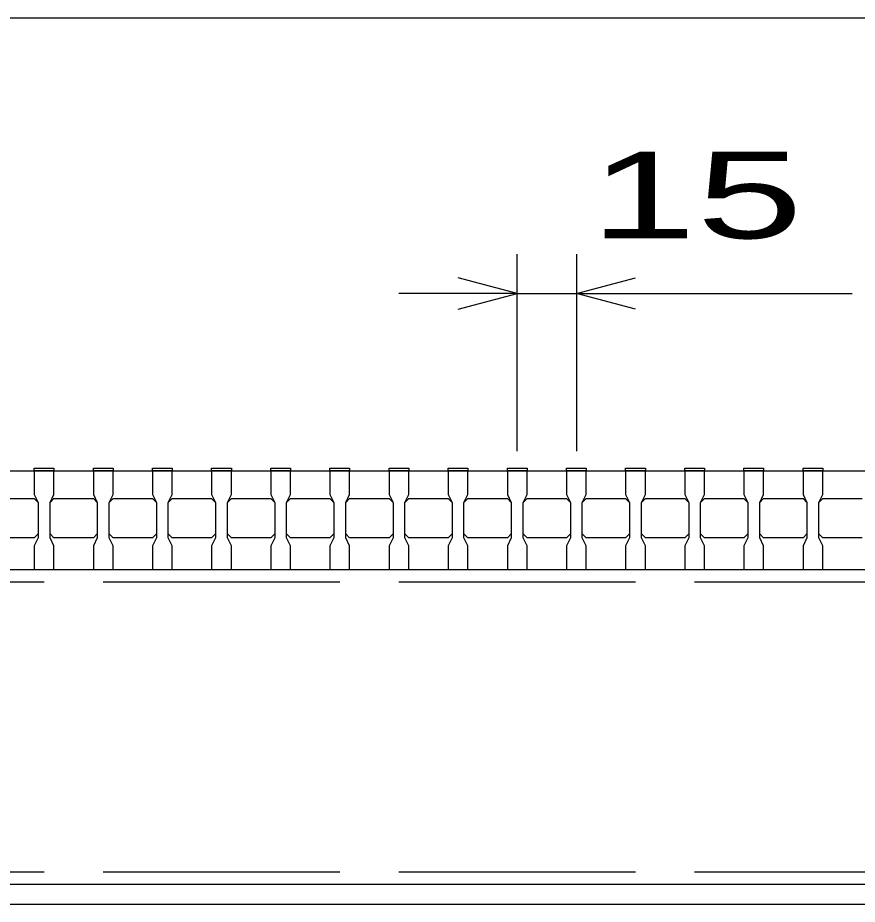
# Model space of a CAD drawing. Units: millimetres, scale not verified. Extents: x -1820 to 1731, y -1282 to 1054.
# Drawn here: x -1218.2 to -1005.3, y -650.8 to -425.8 of the extents above; entities that cross this region are included whole.
import ezdxf
from ezdxf.enums import TextEntityAlignment as Align

# ---------------------------------------------------------------- set-up
doc = ezdxf.new("R2010")
doc.units = ezdxf.units.MM
doc.header["$LTSCALE"] = 10
doc.linetypes.add('DASHED', pattern=[7.5, 6, -1.5])
doc.layers.add('16', color=3, linetype='Continuous', lineweight=25)
doc.layers.add('22', color=4, linetype='Continuous', lineweight=25)
doc.styles.add('ベクトル', font='')
doc.styles.get('ベクトル').set_extended_font_data('ベクトル')

msp = doc.modelspace()

# ---------------------------------------------------------------- linework, layer by layer
at = {"layer": '16'}
for p, q in [((-1424.01, -540.8), (-429.01, -540.8)), ((-1214.01, -540.8), (-1214.01, -540.1)), ((-1214.01, -540.1), (-1209.01, -540.1)), ((-1214.01, -540.8), (-1214.01, -546.8)), ((-1209.01, -540.8), (-1214.01, -540.8)), ((-1209.01, -540.1), (-1209.01, -540.8)), ((-1209.01, -546.8), (-1209.01, -540.8)), ((-1199.01, -540.8), (-1199.01, -540.1)), ((-1199.01, -540.1), (-1194.01, -540.1)), ((-1199.01, -540.8), (-1199.01, -546.8)), ((-1194.01, -540.8), (-1199.01, -540.8)), ((-1194.01, -540.1), (-1194.01, -540.8)), ((-1194.01, -546.8), (-1194.01, -540.8)), ((-1184.01, -540.8), (-1184.01, -540.1)), ((-1184.01, -540.1), (-1179.01, -540.1)), ((-1184.01, -540.8), (-1184.01, -546.8)), ((-1179.01, -540.8), (-1184.01, -540.8)), ((-1179.01, -540.1), (-1179.01, -540.8)), ((-1179.01, -546.8), (-1179.01, -540.8)), ((-1169.01, -540.8), (-1169.01, -540.1)), ((-1169.01, -540.1), (-1164.01, -540.1)), ((-1169.01, -540.8), (-1169.01, -546.8)), ((-1164.01, -540.8), (-1169.01, -540.8)), ((-1164.01, -540.1), (-1164.01, -540.8)), ((-1164.01, -546.8), (-1164.01, -540.8)), ((-1154.01, -540.8), (-1154.01, -540.1)), ((-1154.01, -540.1), (-1149.01, -540.1)), ((-1154.01, -540.8), (-1154.01, -546.8)), ((-1149.01, -540.8), (-1154.01, -540.8)), ((-1149.01, -540.1), (-1149.01, -540.8)), ((-1149.01, -546.8), (-1149.01, -540.8)), ((-1139.01, -540.8), (-1139.01, -540.1)), ((-1139.01, -540.1), (-1134.01, -540.1)), ((-1139.01, -540.8), (-1139.01, -546.8)), ((-1134.01, -540.8), (-1139.01, -540.8)), ((-1134.01, -540.1), (-1134.01, -540.8)), ((-1134.01, -546.8), (-1134.01, -540.8)), ((-1124.01, -540.8), (-1124.01, -540.1)), ((-1124.01, -540.1), (-1119.01, -540.1)), ((-1124.01, -540.8), (-1124.01, -546.8)), ((-1119.01, -540.8), (-1124.01, -540.8)), ((-1119.01, -540.1), (-1119.01, -540.8)), ((-1119.01, -546.8), (-1119.01, -540.8)), ((-1109.01, -540.8), (-1109.01, -540.1)), ((-1109.01, -540.1), (-1104.01, -540.1)), ((-1109.01, -540.8), (-1109.01, -546.8)), ((-1104.01, -540.8), (-1109.01, -540.8)), ((-1104.01, -540.1), (-1104.01, -540.8)), ((-1104.01, -546.8), (-1104.01, -540.8)), ((-1094.01, -540.8), (-1094.01, -540.1)), ((-1094.01, -540.1), (-1089.01, -540.1)), ((-1094.01, -540.8), (-1094.01, -546.8)), ((-1089.01, -540.8), (-1094.01, -540.8)), ((-1089.01, -540.1), (-1089.01, -540.8)), ((-1089.01, -546.8), (-1089.01, -540.8)), ((-1079.01, -540.8), (-1079.01, -540.1)), ((-1079.01, -540.1), (-1074.01, -540.1)), ((-1079.01, -540.8), (-1079.01, -546.8)), ((-1074.01, -540.8), (-1079.01, -540.8)), ((-1074.01, -540.1), (-1074.01, -540.8)), ((-1074.01, -546.8), (-1074.01, -540.8)), ((-1064.01, -540.8), (-1064.01, -540.1)), ((-1064.01, -540.1), (-1059.01, -540.1)), ((-1064.01, -540.8), (-1064.01, -546.8)), ((-1059.01, -540.8), (-1064.01, -540.8)), ((-1059.01, -540.1), (-1059.01, -540.8)), ((-1059.01, -546.8), (-1059.01, -540.8)), ((-1049.01, -540.8), (-1049.01, -540.1)), ((-1049.01, -540.1), (-1044.01, -540.1)), ((-1049.01, -540.8), (-1049.01, -546.8)), ((-1044.01, -540.8), (-1049.01, -540.8)), ((-1044.01, -540.1), (-1044.01, -540.8)), ((-1044.01, -546.8), (-1044.01, -540.8)), ((-1034.01, -540.8), (-1034.01, -540.1)), ((-1034.01, -540.1), (-1029.01, -540.1)), ((-1034.01, -540.8), (-1034.01, -546.8)), ((-1029.01, -540.8), (-1034.01, -540.8)), ((-1029.01, -540.1), (-1029.01, -540.8)), ((-1029.01, -546.8), (-1029.01, -540.8)), ((-1019.01, -540.8), (-1019.01, -540.1)), ((-1019.01, -540.1), (-1014.01, -540.1)), ((-1019.01, -540.8), (-1019.01, -546.8)), ((-1014.01, -540.8), (-1019.01, -540.8)), ((-1014.01, -540.1), (-1014.01, -540.8)), ((-1014.01, -546.8), (-1014.01, -540.8)), ((-1224.01, -547.8), (-1214.01, -547.8)), ((-1214.01, -546.8), (-1213.01, -548.8)), ((-1214.01, -547.8), (-1213.01, -548.8)), ((-1213.01, -548.8), (-1213.01, -557.8)), ((-1210.01, -548.8), (-1209.01, -546.8)), ((-1210.01, -548.8), (-1209.01, -547.8)), ((-1210.01, -557.8), (-1210.01, -548.8)), ((-1209.01, -547.8), (-1199.01, -547.8)), ((-1199.01, -546.8), (-1198.01, -548.8)), ((-1199.01, -547.8), (-1198.01, -548.8)), ((-1198.01, -548.8), (-1198.01, -557.8)), ((-1195.01, -548.8), (-1194.01, -546.8)), ((-1195.01, -548.8), (-1194.01, -547.8)), ((-1195.01, -557.8), (-1195.01, -548.8)), ((-1194.01, -547.8), (-1184.01, -547.8)), ((-1184.01, -546.8), (-1183.01, -548.8)), ((-1184.01, -547.8), (-1183.01, -548.8)), ((-1183.01, -548.8), (-1183.01, -557.8)), ((-1180.01, -548.8), (-1179.01, -546.8)), ((-1180.01, -548.8), (-1179.01, -547.8)), ((-1180.01, -557.8), (-1180.01, -548.8)), ((-1179.01, -547.8), (-1169.01, -547.8)), ((-1169.01, -546.8), (-1168.01, -548.8)), ((-1169.01, -547.8), (-1168.01, -548.8)), ((-1168.01, -548.8), (-1168.01, -557.8)), ((-1165.01, -548.8), (-1164.01, -546.8)), ((-1165.01, -548.8), (-1164.01, -547.8)), ((-1165.01, -557.8), (-1165.01, -548.8)), ((-1164.01, -547.8), (-1154.01, -547.8)), ((-1154.01, -546.8), (-1153.01, -548.8)), ((-1154.01, -547.8), (-1153.01, -548.8)), ((-1153.01, -548.8), (-1153.01, -557.8)), ((-1150.01, -548.8), (-1149.01, -546.8)), ((-1150.01, -548.8), (-1149.01, -547.8)), ((-1150.01, -557.8), (-1150.01, -548.8)), ((-1149.01, -547.8), (-1139.01, -547.8)), ((-1139.01, -546.8), (-1138.01, -548.8)), ((-1139.01, -547.8), (-1138.01, -548.8)), ((-1138.01, -548.8), (-1138.01, -557.8)), ((-1135.01, -548.8), (-1134.01, -546.8)), ((-1135.01, -548.8), (-1134.01, -547.8)), ((-1135.01, -557.8), (-1135.01, -548.8)), ((-1134.01, -547.8), (-1124.01, -547.8)), ((-1124.01, -546.8), (-1123.01, -548.8)), ((-1124.01, -547.8), (-1123.01, -548.8)), ((-1123.01, -548.8), (-1123.01, -557.8)), ((-1120.01, -548.8), (-1119.01, -546.8)), ((-1120.01, -548.8), (-1119.01, -547.8)), ((-1120.01, -557.8), (-1120.01, -548.8)), ((-1119.01, -547.8), (-1109.01, -547.8)), ((-1109.01, -546.8), (-1108.01, -548.8)), ((-1109.01, -547.8), (-1108.01, -548.8)), ((-1108.01, -548.8), (-1108.01, -557.8)), ((-1105.01, -548.8), (-1104.01, -546.8)), ((-1105.01, -548.8), (-1104.01, -547.8)), ((-1105.01, -557.8), (-1105.01, -548.8)), ((-1104.01, -547.8), (-1094.01, -547.8)), ((-1094.01, -546.8), (-1093.01, -548.8)), ((-1094.01, -547.8), (-1093.01, -548.8)), ((-1093.01, -548.8), (-1093.01, -557.8)), ((-1090.01, -548.8), (-1089.01, -546.8)), ((-1090.01, -548.8), (-1089.01, -547.8)), ((-1090.01, -557.8), (-1090.01, -548.8)), ((-1089.01, -547.8), (-1079.01, -547.8)), ((-1079.01, -546.8), (-1078.01, -548.8)), ((-1079.01, -547.8), (-1078.01, -548.8)), ((-1078.01, -548.8), (-1078.01, -557.8)), ((-1075.01, -548.8), (-1074.01, -546.8)), ((-1075.01, -548.8), (-1074.01, -547.8)), ((-1075.01, -557.8), (-1075.01, -548.8)), ((-1074.01, -547.8), (-1064.01, -547.8)), ((-1064.01, -546.8), (-1063.01, -548.8)), ((-1064.01, -547.8), (-1063.01, -548.8)), ((-1063.01, -548.8), (-1063.01, -557.8)), ((-1060.01, -548.8), (-1059.01, -546.8)), ((-1060.01, -548.8), (-1059.01, -547.8)), ((-1060.01, -557.8), (-1060.01, -548.8)), ((-1059.01, -547.8), (-1049.01, -547.8)), ((-1049.01, -546.8), (-1048.01, -548.8)), ((-1049.01, -547.8), (-1048.01, -548.8)), ((-1048.01, -548.8), (-1048.01, -557.8)), ((-1045.01, -548.8), (-1044.01, -546.8)), ((-1045.01, -548.8), (-1044.01, -547.8)), ((-1045.01, -557.8), (-1045.01, -548.8)), ((-1044.01, -547.8), (-1034.01, -547.8)), ((-1034.01, -546.8), (-1033.01, -548.8)), ((-1034.01, -547.8), (-1033.01, -548.8)), ((-1033.01, -548.8), (-1033.01, -557.8)), ((-1030.01, -548.8), (-1029.01, -546.8)), ((-1030.01, -548.8), (-1029.01, -547.8)), ((-1030.01, -557.8), (-1030.01, -548.8)), ((-1029.01, -547.8), (-1019.01, -547.8)), ((-1019.01, -546.8), (-1018.01, -548.8)), ((-1019.01, -547.8), (-1018.01, -548.8)), ((-1018.01, -548.8), (-1018.01, -557.8)), ((-1015.01, -548.8), (-1014.01, -546.8)), ((-1015.01, -548.8), (-1014.01, -547.8)), ((-1015.01, -557.8), (-1015.01, -548.8)), ((-1014.01, -547.8), (-1004.01, -547.8)), ((-1214.01, -557.8), (-1224.01, -557.8)), ((-1213.01, -556.8), (-1214.01, -557.8)), ((-1213.01, -557.8), (-1214.01, -559.8)), ((-1209.01, -557.8), (-1210.01, -556.8)), ((-1209.01, -559.8), (-1210.01, -557.8)), ((-1199.01, -557.8), (-1209.01, -557.8)), ((-1198.01, -556.8), (-1199.01, -557.8)), ((-1198.01, -557.8), (-1199.01, -559.8)), ((-1194.01, -557.8), (-1195.01, -556.8)), ((-1194.01, -559.8), (-1195.01, -557.8)), ((-1184.01, -557.8), (-1194.01, -557.8)), ((-1183.01, -556.8), (-1184.01, -557.8)), ((-1183.01, -557.8), (-1184.01, -559.8)), ((-1179.01, -557.8), (-1180.01, -556.8)), ((-1179.01, -559.8), (-1180.01, -557.8)), ((-1169.01, -557.8), (-1179.01, -557.8)), ((-1168.01, -556.8), (-1169.01, -557.8)), ((-1168.01, -557.8), (-1169.01, -559.8)), ((-1164.01, -557.8), (-1165.01, -556.8)), ((-1164.01, -559.8), (-1165.01, -557.8)), ((-1154.01, -557.8), (-1164.01, -557.8)), ((-1153.01, -556.8), (-1154.01, -557.8)), ((-1153.01, -557.8), (-1154.01, -559.8)), ((-1149.01, -557.8), (-1150.01, -556.8)), ((-1149.01, -559.8), (-1150.01, -557.8)), ((-1139.01, -557.8), (-1149.01, -557.8)), ((-1138.01, -556.8), (-1139.01, -557.8)), ((-1138.01, -557.8), (-1139.01, -559.8)), ((-1134.01, -557.8), (-1135.01, -556.8)), ((-1134.01, -559.8), (-1135.01, -557.8)), ((-1124.01, -557.8), (-1134.01, -557.8)), ((-1123.01, -556.8), (-1124.01, -557.8)), ((-1123.01, -557.8), (-1124.01, -559.8)), ((-1119.01, -557.8), (-1120.01, -556.8)), ((-1119.01, -559.8), (-1120.01, -557.8)), ((-1109.01, -557.8), (-1119.01, -557.8)), ((-1108.01, -556.8), (-1109.01, -557.8)), ((-1108.01, -557.8), (-1109.01, -559.8)), ((-1104.01, -557.8), (-1105.01, -556.8)), ((-1104.01, -559.8), (-1105.01, -557.8)), ((-1094.01, -557.8), (-1104.01, -557.8)), ((-1093.01, -556.8), (-1094.01, -557.8)), ((-1093.01, -557.8), (-1094.01, -559.8)), ((-1089.01, -557.8), (-1090.01, -556.8)), ((-1089.01, -559.8), (-1090.01, -557.8)), ((-1079.01, -557.8), (-1089.01, -557.8)), ((-1078.01, -556.8), (-1079.01, -557.8)), ((-1078.01, -557.8), (-1079.01, -559.8)), ((-1074.01, -557.8), (-1075.01, -556.8)), ((-1074.01, -559.8), (-1075.01, -557.8)), ((-1064.01, -557.8), (-1074.01, -557.8)), ((-1063.01, -556.8), (-1064.01, -557.8)), ((-1063.01, -557.8), (-1064.01, -559.8)), ((-1059.01, -557.8), (-1060.01, -556.8)), ((-1059.01, -559.8), (-1060.01, -557.8)), ((-1049.01, -557.8), (-1059.01, -557.8)), ((-1048.01, -556.8), (-1049.01, -557.8)), ((-1048.01, -557.8), (-1049.01, -559.8)), ((-1044.01, -557.8), (-1045.01, -556.8)), ((-1044.01, -559.8), (-1045.01, -557.8)), ((-1034.01, -557.8), (-1044.01, -557.8)), ((-1033.01, -556.8), (-1034.01, -557.8)), ((-1033.01, -557.8), (-1034.01, -559.8)), ((-1029.01, -557.8), (-1030.01, -556.8)), ((-1029.01, -559.8), (-1030.01, -557.8)), ((-1019.01, -557.8), (-1029.01, -557.8)), ((-1018.01, -556.8), (-1019.01, -557.8)), ((-1018.01, -557.8), (-1019.01, -559.8)), ((-1014.01, -557.8), (-1015.01, -556.8)), ((-1014.01, -559.8), (-1015.01, -557.8)), ((-1004.01, -557.8), (-1014.01, -557.8)), ((-1214.01, -559.8), (-1214.01, -565.8)), ((-1209.01, -565.8), (-1209.01, -559.8)), ((-1199.01, -559.8), (-1199.01, -565.8)), ((-1194.01, -565.8), (-1194.01, -559.8)), ((-1184.01, -559.8), (-1184.01, -565.8)), ((-1179.01, -565.8), (-1179.01, -559.8)), ((-1169.01, -559.8), (-1169.01, -565.8)), ((-1164.01, -565.8), (-1164.01, -559.8)), ((-1154.01, -559.8), (-1154.01, -565.8)), ((-1149.01, -565.8), (-1149.01, -559.8)), ((-1139.01, -559.8), (-1139.01, -565.8)), ((-1134.01, -565.8), (-1134.01, -559.8)), ((-1124.01, -559.8), (-1124.01, -565.8)), ((-1119.01, -565.8), (-1119.01, -559.8)), ((-1109.01, -559.8), (-1109.01, -565.8)), ((-1104.01, -565.8), (-1104.01, -559.8)), ((-1094.01, -559.8), (-1094.01, -565.8)), ((-1089.01, -565.8), (-1089.01, -559.8)), ((-1079.01, -559.8), (-1079.01, -565.8)), ((-1074.01, -565.8), (-1074.01, -559.8)), ((-1064.01, -559.8), (-1064.01, -565.8)), ((-1059.01, -565.8), (-1059.01, -559.8)), ((-1049.01, -559.8), (-1049.01, -565.8)), ((-1044.01, -565.8), (-1044.01, -559.8)), ((-1034.01, -559.8), (-1034.01, -565.8)), ((-1029.01, -565.8), (-1029.01, -559.8)), ((-1019.01, -559.8), (-1019.01, -565.8)), ((-1014.01, -565.8), (-1014.01, -559.8)), ((-1424.01, -565.8), (-429.01, -565.8)), ((-1421.51, -565.8), (-431.51, -565.8)), ((-1214.01, -565.8), (-1209.01, -565.8)), ((-1199.01, -565.8), (-1194.01, -565.8)), ((-1184.01, -565.8), (-1179.01, -565.8)), ((-1169.01, -565.8), (-1164.01, -565.8)), ((-1154.01, -565.8), (-1149.01, -565.8)), ((-1139.01, -565.8), (-1134.01, -565.8)), ((-1124.01, -565.8), (-1119.01, -565.8)), ((-1109.01, -565.8), (-1104.01, -565.8)), ((-1094.01, -565.8), (-1089.01, -565.8)), ((-1079.01, -565.8), (-1074.01, -565.8)), ((-1064.01, -565.8), (-1059.01, -565.8)), ((-1049.01, -565.8), (-1044.01, -565.8)), ((-1034.01, -565.8), (-1029.01, -565.8)), ((-1019.01, -565.8), (-1014.01, -565.8)), ((-431.51, -645.8), (-1421.51, -645.8)), ((-431.51, -645.8), (-1421.51, -645.8)), ((-1421.51, -650.8), (-431.51, -650.8))]:
    msp.add_line(p, q, dxfattribs=at)
at = {"layer": '16', "linetype": 'DASHED'}
for p, q in [((-1421.51, -569), (-431.51, -569)), ((-1421.51, -642.6), (-431.51, -642.6))]:
    msp.add_line(p, q, dxfattribs=at)
at = {"layer": '22'}
for p, q in [((-1424.01, -425.8), (-429.01, -425.8)), ((-1091.51, -535.8), (-1091.51, -485.8)), ((-1076.51, -485.8), (-1076.51, -535.8)), ((-1091.51, -495.8), (-1106.51, -491.8)), ((-1076.51, -495.8), (-1061.51, -491.8)), ((-1091.51, -495.8), (-1121.51, -495.8)), ((-1106.51, -499.8), (-1091.51, -495.8)), ((-1091.51, -495.8), (-1076.51, -495.8)), ((-1061.51, -499.8), (-1076.51, -495.8)), ((-1076.51, -495.8), (-1006.51, -495.8))]:
    msp.add_line(p, q, dxfattribs=at)

# ---------------------------------------------------------------- texts
at = {"layer": '22', "color": 2, "style": 'ベクトル', "width": 1.65}
msp.add_text(' 15 ', height=21.99, dxfattribs=at).set_placement((-1086.51, -470.8), align=Align.MIDDLE_LEFT)

doc.saveas('drawing.dxf')
